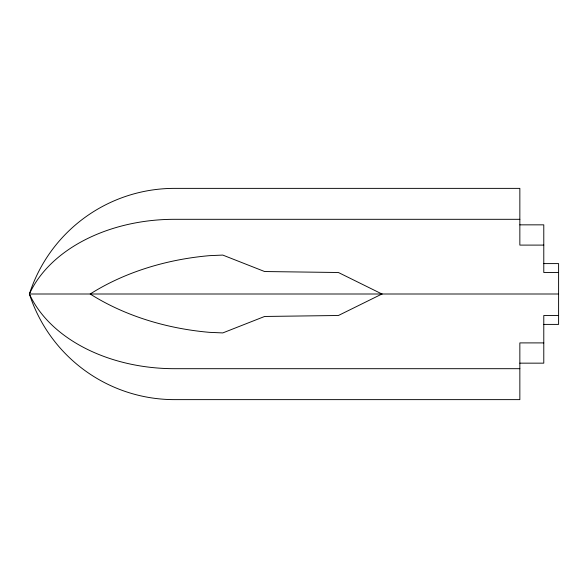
<?xml version="1.0" encoding="UTF-8"?>
<svg xmlns="http://www.w3.org/2000/svg" width="588" height="588" viewBox="0 0 588 588"><rect width="100%" height="100%" fill="white"/><g stroke="black" fill="none" stroke-linecap="round" stroke-linejoin="round"><path stroke-width="0.88" d="M519.851 219.309L174.496 219.309A152.468 107.81 0 0 0 29.4 294A152.468 152.468 0 0 0 174.496 399.627L519.851 399.627L519.851 342.9L543.782 342.9M519.851 224.844L543.782 224.844L543.782 272.501L558.6 272.501M543.782 245.1L519.851 245.1L519.851 188.373L174.496 188.373A152.468 152.468 0 0 0 29.4 294A152.468 107.81 0 0 0 174.496 368.691L519.851 368.691M543.782 263.6L558.6 263.6L558.6 324.4L543.782 324.4M29.4 294L558.6 294M558.6 315.499L543.782 315.499L543.782 363.156L519.851 363.156M381.965 294L338.409 315.499L264.629 316.462L222.793 332.918L209.519 332.345A218.479 154.49 0 0 1 90.184 294A218.479 154.49 0 0 1 209.519 255.655L222.793 255.082L264.629 271.538L338.409 272.501L381.965 294"/></g></svg>
